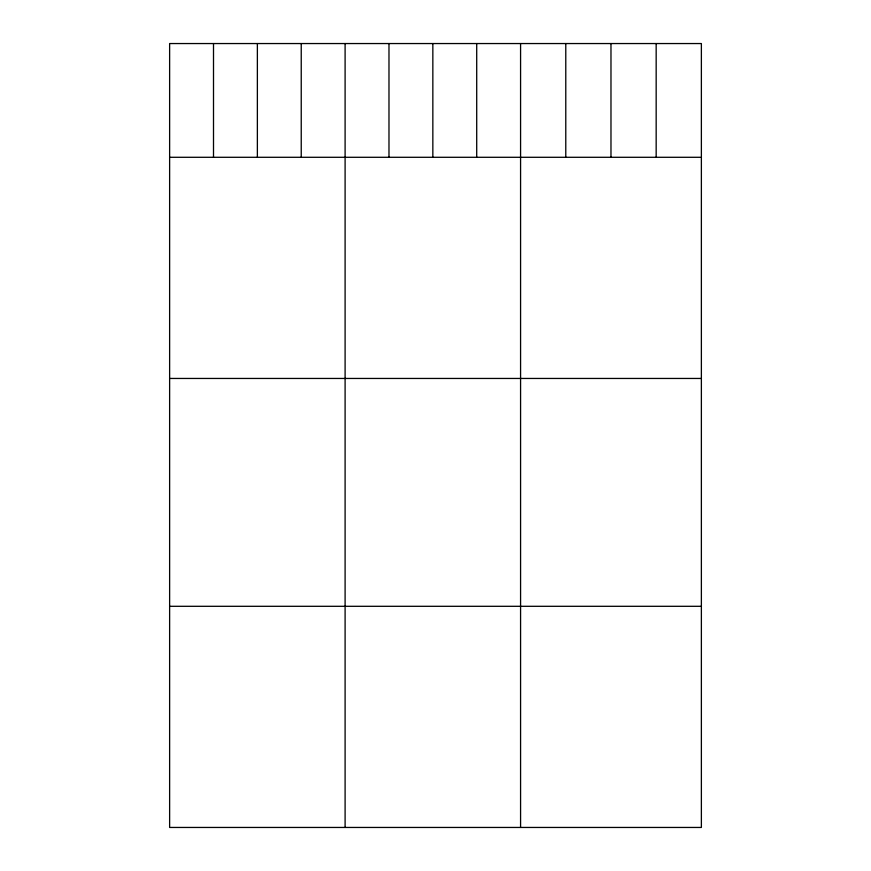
<?xml version="1.0" encoding="UTF-8"?>
<svg xmlns="http://www.w3.org/2000/svg" width="871" height="871" viewBox="0 0 871 871"><rect width="100%" height="100%" fill="white"/><g stroke="black" fill="none" stroke-linecap="round" stroke-linejoin="round"><path stroke-width="1.31" d="M701.373 157.292L701.373 827.45L169.627 827.45L169.627 43.55L701.373 43.55L701.373 157.292L169.627 157.292M169.627 378.45L701.373 378.45M169.627 606.303L701.373 606.303M656.168 43.55L656.168 157.292M610.974 43.55L610.974 157.292M565.78 43.55L565.78 157.292M520.575 43.55L520.575 827.45M476.709 43.55L476.709 157.292M432.843 43.55L432.843 157.292M388.978 43.55L388.978 157.292M345.101 43.55L345.101 827.45M301.235 43.55L301.235 157.292M257.37 43.55L257.37 157.292M213.504 43.55L213.504 157.292"/></g></svg>
